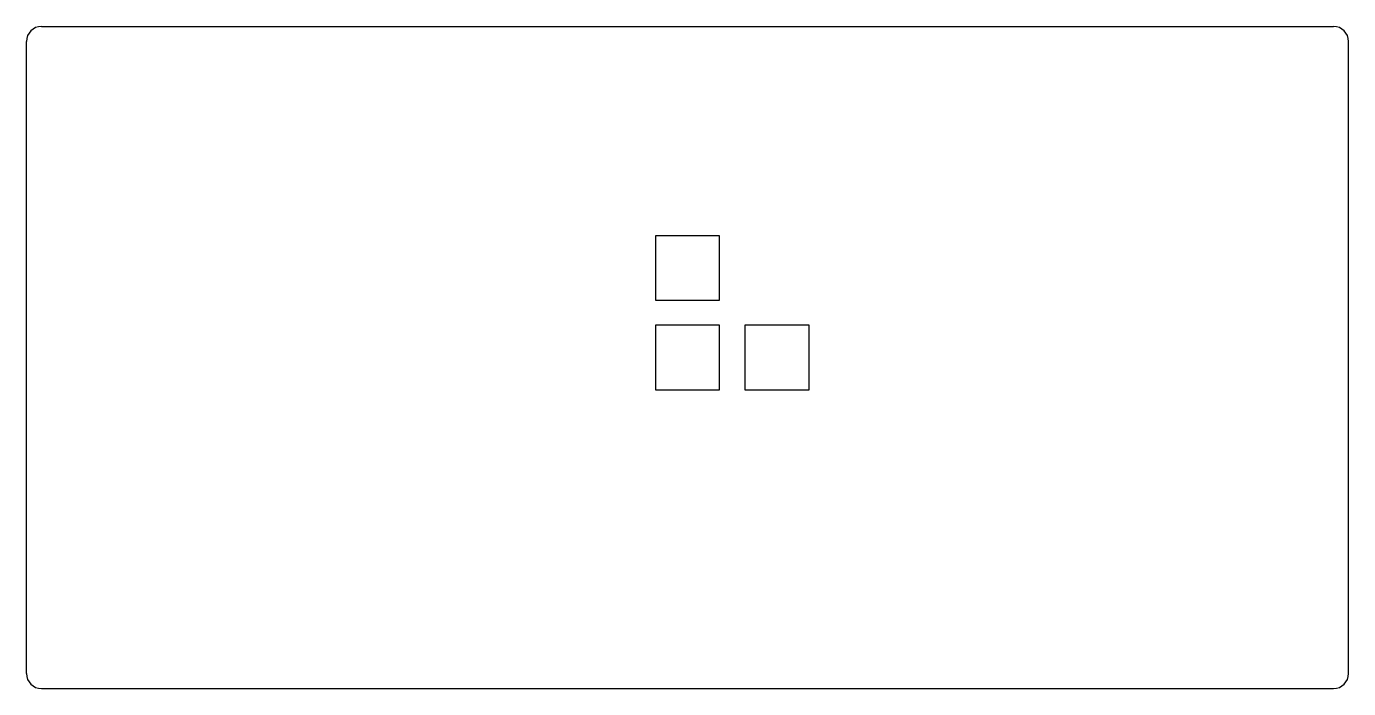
# Model space of a CAD drawing. Extents: x -140 to 140, y -70 to 70.
import ezdxf

# ---------------------------------------------------------------- set-up
doc = ezdxf.new("R2010")
doc.units = 0

msp = doc.modelspace()

# ---------------------------------------------------------------- linework, layer by layer
at = {"color": 7}
for p, q in [((-137, 70.18), (137, 70.18)), ((-140.18, -67), (-140.18, 67)), ((140.18, -67), (140.18, 67)), ((-137, -70.18), (137, -70.18))]:
    msp.add_line(p, q, dxfattribs=at)
for points in [[(-6.82, 12.18), (6.82, 12.18), (6.82, 25.82), (-6.82, 25.82)], [(-6.82, -6.82), (6.82, -6.82), (6.82, 6.82), (-6.82, 6.82)], [(12.18, -6.82), (25.82, -6.82), (25.82, 6.82), (12.18, 6.82)]]:
    msp.add_lwpolyline(points, close=True, dxfattribs=at)
for centre, start, end in [((-137, 67), 90, 180), ((137, 67), 0, 90), ((-137, -67), 180, 270), ((137, -67), 270, 0)]:
    msp.add_arc(centre, 3.18, start, end, dxfattribs=at)

doc.saveas('drawing.dxf')
